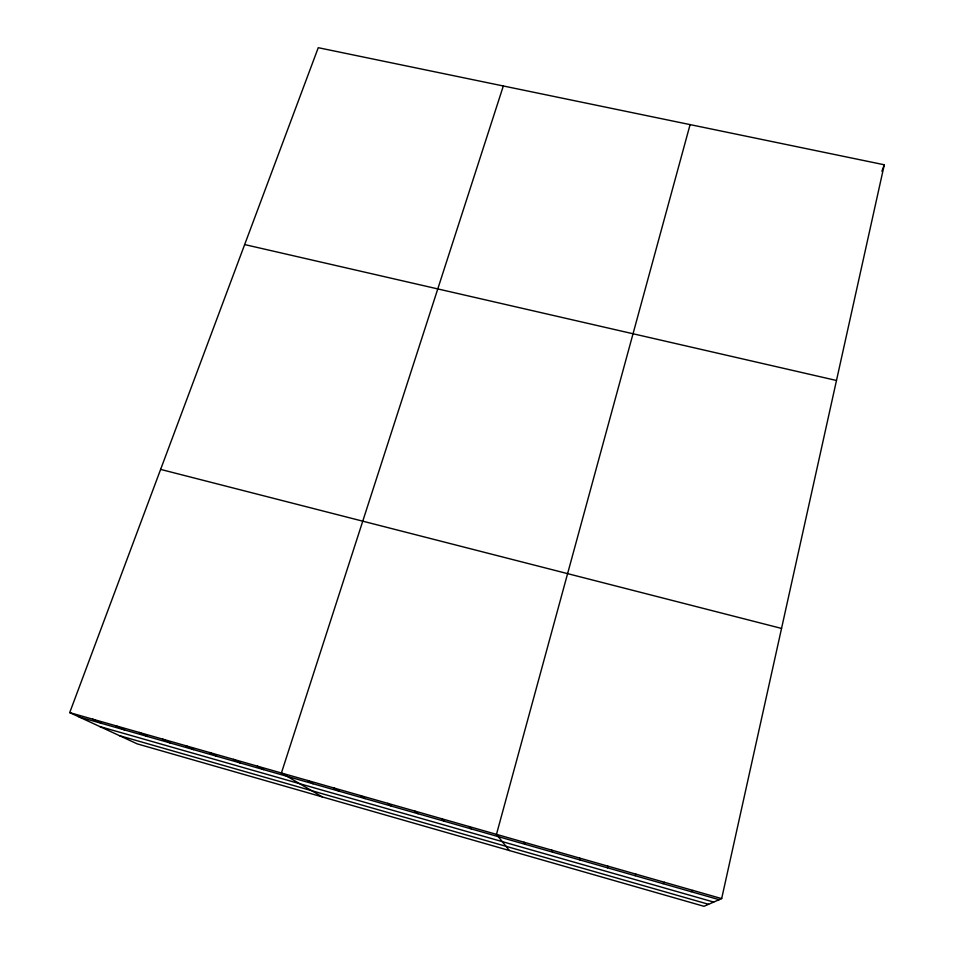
<?xml version="1.0" encoding="UTF-8"?>
<svg xmlns="http://www.w3.org/2000/svg" width="954" height="954" viewBox="0 0 954 954"><rect width="100%" height="100%" fill="white"/><g stroke="black" fill="none" stroke-linecap="round" stroke-linejoin="round"><path stroke-width="1.43" d="M607.471 867.794L607.758 866.113M721.665 898.608L884.286 164.78L318.254 47.7L69.714 712.614L137.149 743.846L703.98 906.3L721.665 898.608L69.714 712.614M690.088 124.616L496.474 834.356L509.353 850.527M503.33 85.979L281.406 773.002L322.345 796.924M881.901 171.231L884.286 164.78M635.161 875.7L635.984 874.162M663.006 883.654L664.378 882.259M691.018 891.644L692.938 890.416M244.665 244.57L836.491 380.479M160.618 469.404L781.541 628.424M79.122 716.967L719.185 899.694M99.836 726.566L713.723 902.067M119.5 735.677L708.572 904.297M92.753 719.185L101.768 723.442M115.923 725.791L124.545 729.941M139.201 732.433L147.417 736.464M162.597 739.111L170.408 743.035M186.113 745.825L193.519 749.629M209.761 752.563L216.749 756.26M233.515 759.348L240.086 762.926M257.401 766.157L263.554 769.616M307.76 780.527L313.007 783.735M334.258 788.087L339.04 791.164M360.91 795.684L365.203 798.641M387.718 803.34L391.522 806.154M414.668 811.019L417.983 813.702M441.785 818.759L444.6 821.311M469.046 826.534L471.359 828.943M524.056 842.227L525.344 844.35M551.794 850.145L552.569 852.125M579.698 858.099L579.937 859.936"/></g></svg>
